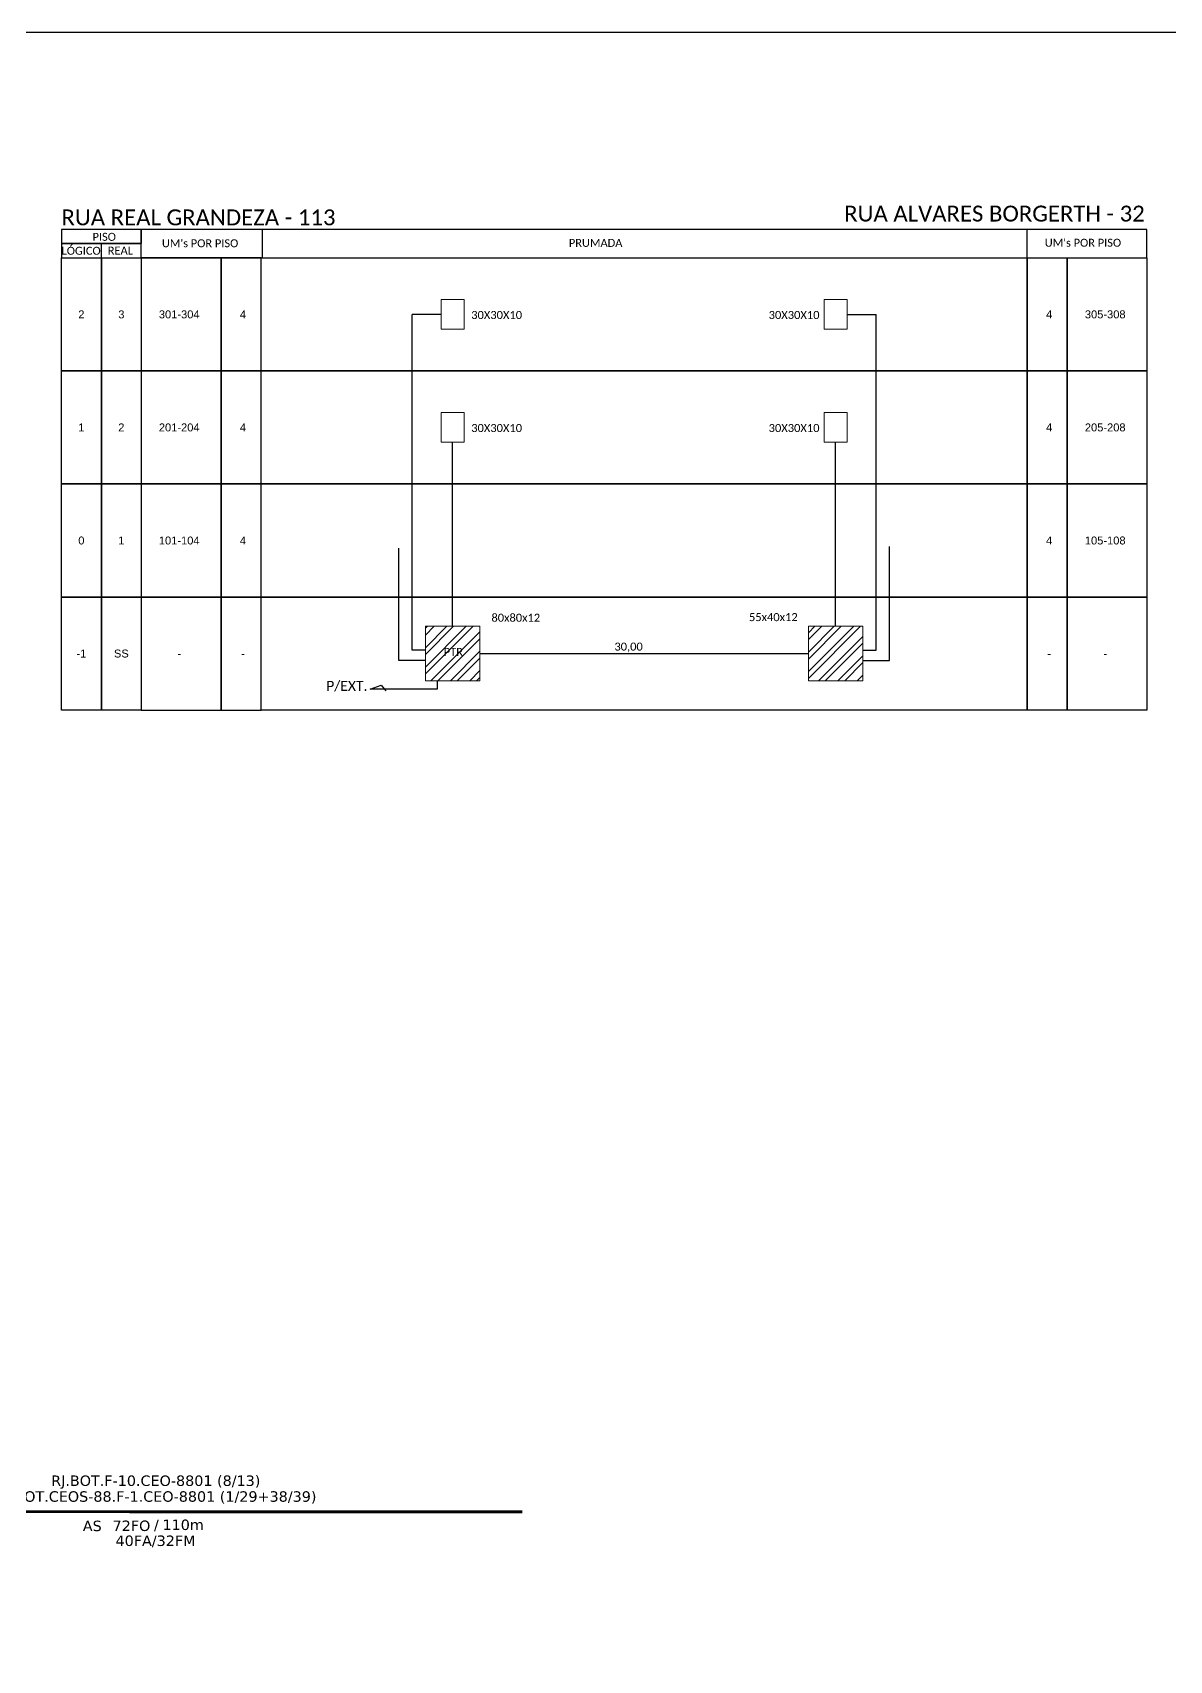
# Model space of a CAD drawing. Header units: metres. Extents: x -8 to 833, y -4 to 590.
# Drawn here: x 283.7 to 547.1, y 213.3 to 590.4 of the extents above; entities that cross this region are included whole.
import ezdxf
from ezdxf.enums import TextEntityAlignment as Align

# ---------------------------------------------------------------- set-up
doc = ezdxf.new("R2010")
doc.units = ezdxf.units.M
doc.layers.add('40.1-ETIQUETAS', color=1, linetype='Continuous', lineweight=20)
doc.layers.add('CAP a instalar', color=1, linetype='Continuous')
doc.styles.add('ARIAL', font='arial.ttf')
doc.styles.add('siredit', font='verdana.ttf')
doc.styles.add('WMF-Calibri0', font='calibri.ttf')
doc.linetypes.add('FENCELINE1', pattern='A,0.25,-0.1,[133,ltypeshp.shx,S=0.1,R=0,X=-0.1,Y=0],-0.1,1', length=1.45)

msp = doc.modelspace()

# ---------------------------------------------------------------- hatches: boundary and pattern name
h = msp.add_hatch()
h.set_pattern_fill('STEEL', color=1, style=0)
h.set_pattern_definition([(45, (-682.6172, 143.3535), (-2.245064, 2.245064), []), (45, (-682.6172, 144.941), (-2.245064, 2.245064), [])])
h.paths.add_polyline_path([(387.36, 452.89), (374.71, 452.89), (374.71, 440.24), (387.36, 440.24)])
h.paths.add_polyline_path([(463.47, 452.89), (463.47, 440.24), (476.11, 440.24), (476.11, 452.89)])
h.paths.add_polyline_path([(378.5, 445.55), (383.94, 445.55), (383.94, 448.33), (378.5, 448.33)], flags=24)

# ---------------------------------------------------------------- linework, layer by layer
at = {"color": 0, "lineweight": 0}
for p, q in [((378.38, 528.6), (383.68, 528.6)), ((378.38, 521.7), (378.38, 528.6)), ((383.68, 528.6), (383.68, 521.7)), ((472.44, 528.6), (467.14, 528.6)), ((467.14, 528.6), (467.14, 521.7)), ((472.44, 521.7), (472.44, 528.6)), ((383.68, 521.7), (378.38, 521.7)), ((467.14, 521.7), (472.44, 521.7)), ((378.38, 502.4), (383.68, 502.4)), ((378.38, 495.51), (378.38, 502.4)), ((383.68, 502.4), (383.68, 495.51)), ((472.44, 502.4), (467.14, 502.4)), ((467.14, 502.4), (467.14, 495.51)), ((472.44, 495.51), (472.44, 502.4)), ((383.68, 495.51), (378.38, 495.51)), ((467.14, 495.51), (472.44, 495.51)), ((374.71, 452.89), (387.36, 452.89)), ((374.71, 440.24), (374.71, 452.89)), ((387.36, 452.89), (387.36, 440.24)), ((476.11, 452.89), (463.47, 452.89)), ((463.47, 452.89), (463.47, 440.24)), ((476.11, 440.24), (476.11, 452.89)), ((387.36, 440.24), (374.71, 440.24)), ((463.47, 440.24), (476.11, 440.24))]:
    msp.add_line(p, q, dxfattribs=at)
at = {"color": 0}
for p, q in [((371.64, 447.34), (371.64, 525.15)), ((378.38, 525.15), (371.64, 525.15)), ((472.44, 525.15), (479.19, 525.15)), ((479.19, 447.34), (479.19, 525.15)), ((381.03, 452.89), (381.03, 495.51)), ((381.03, 479.08), (381.03, 495.49)), ((469.79, 452.89), (469.79, 495.51)), ((469.79, 479.08), (469.79, 495.49)), ((368.56, 444.99), (368.56, 470.97)), ((482.26, 444.99), (482.26, 471.33)), ((374.71, 447.34), (371.64, 447.34)), ((476.11, 447.34), (479.19, 447.34)), ((374.71, 444.99), (368.56, 444.99)), ((476.11, 444.99), (482.26, 444.99)), ((361.88, 438.35), (364.5, 439.28)), ((377.43, 438.35), (361.88, 438.35)), ((364.5, 439.28), (365.51, 437.92)), ((377.43, 440.24), (377.43, 438.35))]:
    msp.add_line(p, q, dxfattribs=at)
at = {"color": 7}
msp.add_lwpolyline([(-8.32, -3.56), (832.68, -3.56), (832.68, 590.44), (-8.32, 590.44)], close=True, dxfattribs=at)
at = {"color": 0}
for points in [[(290.36, 541.54), (308.88, 541.54), (308.88, 544.83), (290.36, 544.83)], [(290.36, 538.25), (308.88, 538.25), (308.88, 541.54), (290.36, 541.54)]]:
    msp.add_lwpolyline(points, close=True, dxfattribs=at)
for points in [[(308.88, 538.25), (541.94, 538.25), (541.94, 544.83), (308.88, 544.83), (308.88, 544.83), (308.88, 541.54)], [(336.93, 538.25), (336.93, 544.83)], [(514.17, 538.25), (514.17, 544.83)], [(299.62, 538.25), (299.62, 541.54)], [(387.36, 446.57), (463.47, 446.57)]]:
    msp.add_lwpolyline(points)
for points in [[(290.36, 538.25), (299.62, 538.25), (299.62, 512.05), (290.36, 512.05)], [(299.62, 538.25), (308.88, 538.25), (308.88, 512.05), (299.62, 512.05)], [(327.4, 538.25), (308.88, 538.25), (308.88, 512.05), (327.4, 512.05)], [(336.66, 538.25), (327.4, 538.25), (327.4, 512.05), (336.66, 512.05)], [(336.66, 538.25), (514.17, 538.25), (514.17, 512.05), (336.66, 512.05)], [(514.17, 538.25), (523.43, 538.25), (523.43, 512.05), (514.17, 512.05)], [(523.43, 538.25), (541.94, 538.25), (541.94, 512.05), (523.43, 512.05)], [(290.36, 512.05), (299.62, 512.05), (299.62, 485.86), (290.36, 485.86)], [(299.62, 512.05), (308.88, 512.05), (308.88, 485.86), (299.62, 485.86)], [(327.4, 512.05), (308.88, 512.05), (308.88, 485.86), (327.4, 485.86)], [(336.66, 512.05), (327.4, 512.05), (327.4, 485.86), (336.66, 485.86)], [(336.66, 512.05), (514.17, 512.05), (514.17, 485.86), (336.66, 485.86)], [(514.17, 512.05), (523.43, 512.05), (523.43, 485.86), (514.17, 485.86)], [(523.43, 512.05), (541.94, 512.05), (541.94, 485.86), (523.43, 485.86)], [(290.36, 485.86), (299.62, 485.86), (299.62, 459.66), (290.36, 459.66)], [(299.62, 485.86), (308.88, 485.86), (308.88, 459.66), (299.62, 459.66)], [(327.4, 485.86), (308.88, 485.86), (308.88, 459.66), (327.4, 459.66)], [(336.66, 485.86), (327.4, 485.86), (327.4, 459.66), (336.66, 459.66)], [(336.66, 485.86), (514.17, 485.86), (514.17, 459.66), (336.66, 459.66)], [(514.17, 485.86), (523.43, 485.86), (523.43, 459.66), (514.17, 459.66)], [(523.43, 485.86), (541.94, 485.86), (541.94, 459.66), (523.43, 459.66)], [(290.36, 459.66), (299.62, 459.66), (299.62, 433.47), (290.36, 433.47)], [(299.62, 459.66), (308.88, 459.66), (308.88, 433.47), (299.62, 433.47)], [(327.4, 459.66), (308.88, 459.66), (308.88, 433.47), (327.4, 433.47)], [(336.66, 459.66), (327.4, 459.66), (327.4, 433.47), (336.66, 433.47)], [(336.66, 459.66), (514.17, 459.66), (514.17, 433.47), (336.66, 433.47)], [(514.17, 459.66), (523.43, 459.66), (523.43, 433.47), (514.17, 433.47)], [(523.43, 459.66), (541.94, 459.66), (541.94, 433.47), (523.43, 433.47)]]:
    msp.add_lwpolyline(points, close=True)
at = {"layer": 'CAP a instalar', "color": 0, "linetype": 'FENCELINE1', "ltscale": 5, "const_width": 0.646}
msp.add_lwpolyline([(256.74, 247.74), (397.19, 247.72)], dxfattribs=at)

# ---------------------------------------------------------------- texts
at = {"color": 0, "style": 'WMF-Calibri0'}
for s, height, p in [('RUA REAL GRANDEZA - 113', 3.68, (290.37, 545.78)), ('RUA ALVARES BORGERTH - 32', 3.68, (471.76, 546.66)), ('     PISO', 1.84, (294.33, 542.19)), ('  LÓGICO', 1.84, (289.1, 538.96)), ('    REAL', 1.84, (298.51, 539.01)), ("UM's POR PISO", 1.84, (313.65, 540.7)), ('PRUMADA', 1.84, (407.96, 540.79)), ("UM's POR PISO", 1.84, (518.25, 540.82))]:
    msp.add_text(s, height=height, dxfattribs=at).set_placement(p)
at = {"style": 'WMF-Calibri0'}
for s, height, p in [('30X30X10', 1.854, (385.33, 524.08)), ('30X30X10', 1.854, (454.26, 524.08)), ('30X30X10', 1.854, (385.33, 497.89)), ('30X30X10', 1.854, (454.26, 497.89)), ('80x80x12', 1.854, (390.02, 453.94)), ('55x40x12', 1.854, (449.7, 454.08)), ('30,00', 1.854, (418.51, 447.25)), ('PTR', 1.854, (378.96, 446.02)), ('P/EXT.', 2.317, (351.73, 437.92))]:
    msp.add_text(s, height=height, dxfattribs=at).set_placement(p)
at = {"style": 'ARIAL', "flags": 12}
for tag, p in [('2', (294.99, 525.15)), ('3', (304.25, 525.15)), ('301-304', (317.66, 525.15)), ('4', (332.44, 525.15)), ('4', (519.27, 525.15)), ('305-308', (532.26, 525.15)), ('1', (294.99, 498.96)), ('2', (304.25, 498.96)), ('201-204', (317.66, 498.96)), ('4', (332.44, 498.96)), ('4', (519.27, 498.96)), ('205-208', (532.26, 498.96)), ('0', (294.99, 472.76)), ('1', (304.25, 472.76)), ('101-104', (317.66, 472.76)), ('4', (332.44, 472.76)), ('4', (519.27, 472.76)), ('105-108', (532.26, 472.76)), ('-1', (294.99, 446.57)), ('SS', (304.25, 446.57)), ('-', (317.66, 446.57)), ('-', (332.44, 446.57)), ('-', (519.27, 446.57)), ('-', (532.26, 446.57))]:
    msp.add_attdef(tag, text='XX', height=1.84, dxfattribs=at).set_placement(p, align=Align.MIDDLE_CENTER)
at = {"layer": '40.1-ETIQUETAS', "color": 0, "style": 'siredit'}
for s, height, p in [('RJ.BOT.F-10.CEO-8801 (8/13)', 2.4211, (312.23, 254.93)), ('RJ.BOT.CEOS-88.F-1.CEO-8801 (1/29+38/39)', 2.4211, (312.29, 251.27)), ('40FA/32FM', 2.421, (312.17, 241.02))]:
    msp.add_text(s, height=height, dxfattribs=at).set_placement(p, align=Align.MIDDLE_CENTER)
for s, height, p in [('AS', 2.421, (299.7, 244.46)), ('72FO', 2.421, (310.97, 244.49)), ('/', 2.42, (312.93, 244.72))]:
    msp.add_text(s, height=height, dxfattribs=at).set_placement(p, align=Align.MIDDLE_RIGHT)
msp.add_text('110m', height=2.421, dxfattribs=at).set_placement((313.79, 244.72), align=Align.MIDDLE_LEFT)

doc.saveas('drawing.dxf')
